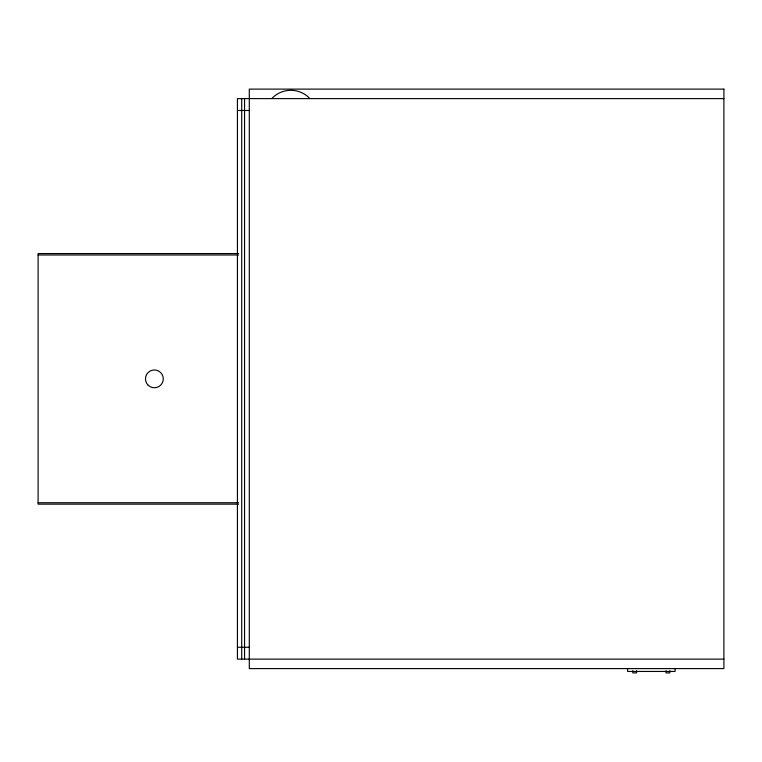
<?xml version="1.0" encoding="UTF-8"?>
<svg xmlns="http://www.w3.org/2000/svg" width="762" height="762" viewBox="0 0 762 762"><rect width="100%" height="100%" fill="white"/><g stroke="black" fill="none" stroke-linecap="round" stroke-linejoin="round"><path stroke-width="1.14" d="M723.9 98.612L237.43 98.612L237.43 659.12L723.9 659.12M237.43 110.48L249.298 110.48M238.62 253.565L38.1 253.565L38.1 504.158L238.62 504.158M38.1 254.994L238.62 254.994M38.1 502.739L238.62 502.739M237.43 647.252L249.298 647.252M675.056 668.607L675.056 671.455L627.593 671.455L627.593 668.607M669.836 670.627L669.836 672.884L666.036 672.884L666.036 670.627M636.613 670.627L636.613 672.884L632.812 672.884L632.812 670.627M244.554 98.612L244.554 659.12M241.706 98.612L241.706 659.12M272.367 97.955A26.098 26.098 0 0 1 309.286 97.955M723.9 89.116L249.298 89.116L249.298 668.607L723.9 668.607L723.9 89.116M148.085 385.153A8.896 8.896 0 0 0 162.973 381.171A8.896 8.896 0 0 0 152.076 370.265A8.896 8.896 0 0 0 148.085 385.153"/></g></svg>
